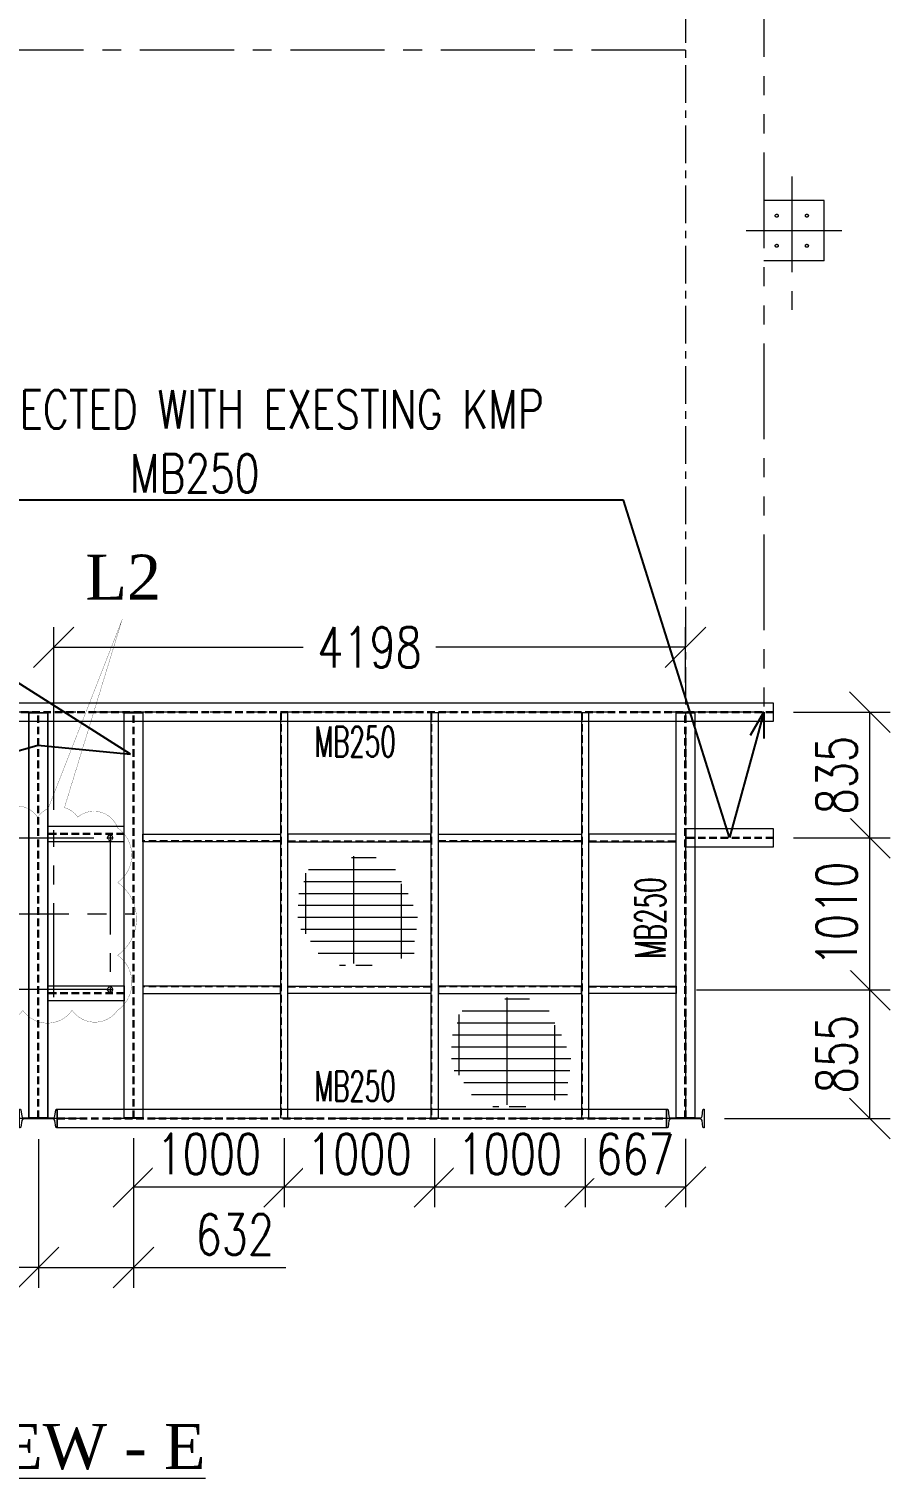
# Model space of a CAD drawing. Header units: millimetres. Extents: x 440906 to 556670, y 99378 to 157816.
# Drawn here: x 503302 to 509024, y 120177 to 129809 of the extents above; entities that cross this region are included whole.
import ezdxf
from ezdxf import colors
from ezdxf.entities.mleader import LeaderData, LeaderLine
from ezdxf.enums import TextEntityAlignment as Align
from ezdxf.math import Vec2, Vec3

# ---------------------------------------------------------------- set-up
doc = ezdxf.new("R2010")
doc.units = ezdxf.units.MM
for name, pattern in [('CENTER', [2, 1.25, -0.25, 0.25, -0.25]), ('CENTER2', [1.125, 0.75, -0.125, 0.125, -0.125]), ('HIDDEN', [0.375, 0.25, -0.125]), ('PHANTOM2', [31.75, 15.875, -3.175, 3.175, -3.175, 3.175, -3.175])]:
    doc.linetypes.add(name, pattern=pattern)
doc.layers.get('Defpoints').update_dxf_attribs({"lineweight": 0})
for name, color, linetype, lineweight in [('Center Line', 2, 'CENTER', 9), ('Construction Line', 3, 'Continuous', 20), ('Dimentions', 1, 'Continuous', 13), ('Hidden Line', 30, 'HIDDEN', 5), ('Text', 1, 'Continuous', 20)]:
    doc.layers.add(name, color=color, linetype=linetype, lineweight=lineweight)
doc.layers.add('Phantom Line', color=250, linetype='PHANTOM2', lineweight=5, transparency=0.4)
doc.styles.add('BOS', font='BOOKOS.TTF')
doc.styles.add('romans', font='romans.shx', dxfattribs={"width": 0.75})
doc.dimstyles.new('ASHU', dxfattribs={"dimscale": 135, "dimtxt": 2, "dimasz": 2, "dimexe": 1, "dimexo": 1, "dimtad": 0, "dimdec": 0, "dimtxsty": 'romans', "dimblk": 'OBLIQUE', "dimcen": 2.5, "dimclrd": 256, "dimclre": 256, "dimclrt": 256, "dimadec": 0, "dimazin": 0, "dimtfac": 1, "dimtdec": 0, "dimtmove": 0, "dimatfit": 3, "dimldrblk": 'OPEN', "dimfxl": 1, "dimtfill": 1, "dimlwd": 9, "dimlwe": 5, "dimarcsym": 0})

# ---------------------------------------------------------------- blocks, each defined once
blk = doc.blocks.new('NUUY')
at = {"layer": 'Phantom Line', "color": 250, "linetype": 'PHANTOM2', "ltscale": 40}
for p, q in [((186529.2, 133232), (186529.2, 124432)), ((186714.2, 127992), (186714.2, 127107)), ((186929.2, 127832), (186529.2, 127832)), ((186929.2, 127432), (186929.2, 127832)), ((187046.1, 127632), (186373.3, 127632)), ((186929.2, 127432), (186529.2, 127432)), ((186529.2, 124432), (176729.2, 124432))]:
    blk.add_line(p, q, dxfattribs=at)
for centre in [(186614.2, 127732), (186814.2, 127732), (186614.2, 127532), (186814.2, 127532)]:
    blk.add_circle(centre, 10, dxfattribs=at)
blk = doc.blocks.new('*U18')
at = {"layer": 'Center Line', "color": 0, "linetype": 'CENTER2', "ltscale": 10, "transparency": 16777216}
for p, q in [((-21, 0), (-3.5, 0)), ((0, 3.5), (0, 21)), ((3.5, 0), (21, 0)), ((0, -21), (0, -3.5))]:
    blk.add_line(p, q, dxfattribs=at)
at = {"layer": 'Center Line', "color": 0, "linetype": 'Continuous', "ltscale": 10, "transparency": 16777216}
for p, q in [((-1.75, 0), (1.75, 0)), ((0, -1.75), (0, 1.75))]:
    blk.add_line(p, q, dxfattribs=at)
blk = doc.blocks.new('*U19')
at = {"layer": 'Center Line', "color": 0, "linetype": 'CENTER2', "ltscale": 10, "transparency": 16777216}
for p, q in [((-21, 0), (-3.5, 0)), ((0, 3.5), (0, 21)), ((3.5, 0), (21, 0)), ((0, -21), (0, -3.5))]:
    blk.add_line(p, q, dxfattribs=at)
at = {"layer": 'Center Line', "color": 0, "linetype": 'Continuous', "ltscale": 10, "transparency": 16777216}
for p, q in [((-1.75, 0), (1.75, 0)), ((0, -1.75), (0, 1.75))]:
    blk.add_line(p, q, dxfattribs=at)
blk = doc.blocks.new('*U20')
at = {"layer": 'Center Line', "color": 0, "linetype": 'CENTER2', "ltscale": 10, "transparency": 16777216}
for p, q in [((-21, 0), (-3.5, 0)), ((0, 3.5), (0, 21)), ((3.5, 0), (21, 0)), ((0, -21), (0, -3.5))]:
    blk.add_line(p, q, dxfattribs=at)
at = {"layer": 'Center Line', "color": 0, "linetype": 'Continuous', "ltscale": 10, "transparency": 16777216}
for p, q in [((-1.75, 0), (1.75, 0)), ((0, -1.75), (0, 1.75))]:
    blk.add_line(p, q, dxfattribs=at)
blk = doc.blocks.new('*U21')
at = {"layer": 'Center Line', "color": 0, "linetype": 'CENTER2', "ltscale": 10, "transparency": 16777216}
for p, q in [((-21, 0), (-3.5, 0)), ((0, 3.5), (0, 21)), ((3.5, 0), (21, 0)), ((0, -21), (0, -3.5))]:
    blk.add_line(p, q, dxfattribs=at)
at = {"layer": 'Center Line', "color": 0, "linetype": 'Continuous', "ltscale": 10, "transparency": 16777216}
for p, q in [((-1.75, 0), (1.75, 0)), ((0, -1.75), (0, 1.75))]:
    blk.add_line(p, q, dxfattribs=at)
blk = doc.blocks.new('GTG')
at = {"layer": 'Center Line', "linetype": 'CENTER', "ltscale": 500}
for p, q in [((205322.9, 303727.6), (205322.9, 302617.7)), ((204797.8, 303172.6), (205847.9, 303172.6))]:
    blk.add_line(p, q, dxfattribs=at)
for points in [[(204947.8, 303660.1), (204947.8, 302685.2)], [(205680.4, 303677.6), (204965.3, 303677.6)], [(205697.9, 302685.2), (205697.9, 303660.1)], [(204965.3, 302667.7), (205680.4, 302667.7)]]:
    blk.add_lwpolyline(points, dxfattribs=at)
at = {"layer": 'Hidden Line'}
for centre in [(204947.8, 303677.6), (205697.9, 303677.6), (204947.8, 302667.7), (205697.9, 302667.7)]:
    blk.add_circle(centre, 17.5, dxfattribs=at)
at = {"layer": 'Center Line', "linetype": 'CENTER2', "ltscale": 10}
for name, p in [('*U21', (204947.8, 303677.6)), ('*U20', (205697.9, 303677.6)), ('*U18', (204947.8, 302667.7)), ('*U19', (205697.9, 302667.7))]:
    blk.add_blockref(name, p, dxfattribs=at)
blk = doc.blocks.new('_Oblique')
at = {"color": 0, "linetype": 'ByBlock', "lineweight": -2}
blk.add_line((-0.5, -0.5), (0.5, 0.5), dxfattribs=at)
blk = doc.blocks.new('*D183')
at = {"layer": 'Defpoints', "color": 0, "transparency": 16777216}
for p in [(503364.9, 122563.8), (503997.4, 122570.7), (503997.4, 121576.9)]:
    blk.add_point(p, dxfattribs=at)
at = {"layer": 'Dimentions', "lineweight": 5, "transparency": 16777216}
for p, q in [((503364.9, 122428.8), (503364.9, 121441.9)), ((503997.4, 122435.7), (503997.4, 121441.9))]:
    blk.add_line(p, q, dxfattribs=at)
at = {"layer": 'Dimentions', "lineweight": 9, "transparency": 16777216}
for p, q in [((503364.9, 121576.9), (503997.4, 121576.9)), ((503997.4, 121576.9), (505010.1, 121576.9))]:
    blk.add_line(p, q, dxfattribs=at)
at = {"layer": 'Dimentions', "lineweight": 9, "transparency": 16777216, "xscale": 270, "yscale": 270, "zscale": 270, "rotation": 180}
blk.add_blockref('_Oblique', (503364.9, 121576.9), dxfattribs=at)
at = {"layer": 'Dimentions', "lineweight": 9, "transparency": 16777216, "xscale": 270, "yscale": 270, "zscale": 270}
blk.add_blockref('_Oblique', (503997.4, 121576.9), dxfattribs=at)
at = {"layer": 'Dimentions', "transparency": 16777216, "insert": (504670.2, 121796.3), "char_height": 270, "attachment_point": 5, "style": 'romans', "bg_fill": 3, "box_fill_scale": 1.1, "bg_fill_color": 256, "bg_fill_true_color": 13158600, "bg_fill_transparency": 0}
blk.add_mtext('632', dxfattribs=at)
blk = doc.blocks.new('_Open')
at = {"color": 0, "linetype": 'ByBlock', "lineweight": -2}
for p, q in [((-1, 0.167), (0, 0)), ((-1, -0.167), (0, 0)), ((0, 0), (-1, 0))]:
    blk.add_line(p, q, dxfattribs=at)
blk = doc.blocks.new('*D184')
at = {"layer": 'Defpoints', "color": 0, "transparency": 16777216}
for p in [(503997.4, 122570.7), (504997.9, 122570.7), (504997.9, 122111.6)]:
    blk.add_point(p, dxfattribs=at)
at = {"layer": 'Dimentions', "lineweight": 5, "transparency": 16777216}
for p, q in [((503997.4, 122435.7), (503997.4, 121976.6)), ((504997.9, 122435.7), (504997.9, 121976.6))]:
    blk.add_line(p, q, dxfattribs=at)
at = {"layer": 'Dimentions', "lineweight": 9, "transparency": 16777216}
blk.add_line((503997.4, 122111.6), (504997.9, 122111.6), dxfattribs=at)
at = {"layer": 'Dimentions', "lineweight": 9, "transparency": 16777216, "xscale": 270, "yscale": 270, "zscale": 270, "rotation": 180}
blk.add_blockref('_Oblique', (503997.4, 122111.6), dxfattribs=at)
at = {"layer": 'Dimentions', "lineweight": 9, "transparency": 16777216, "xscale": 270, "yscale": 270, "zscale": 270}
blk.add_blockref('_Oblique', (504997.9, 122111.6), dxfattribs=at)
at = {"layer": 'Dimentions', "transparency": 16777216, "insert": (504497.6, 122330.9), "char_height": 270, "attachment_point": 5, "style": 'romans', "bg_fill": 3, "box_fill_scale": 1.1, "bg_fill_color": 256, "bg_fill_true_color": 13158600, "bg_fill_transparency": 0}
blk.add_mtext('1000', dxfattribs=at)
blk = doc.blocks.new('*D185')
at = {"layer": 'Defpoints', "color": 0, "transparency": 16777216}
for p in [(504997.9, 122570.7), (505997.9, 122570.7), (505997.9, 122111.6)]:
    blk.add_point(p, dxfattribs=at)
at = {"layer": 'Dimentions', "lineweight": 5, "transparency": 16777216}
for p, q in [((504997.9, 122435.7), (504997.9, 121976.6)), ((505997.9, 122435.7), (505997.9, 121976.6))]:
    blk.add_line(p, q, dxfattribs=at)
at = {"layer": 'Dimentions', "lineweight": 9, "transparency": 16777216}
blk.add_line((504997.9, 122111.6), (505997.9, 122111.6), dxfattribs=at)
at = {"layer": 'Dimentions', "lineweight": 9, "transparency": 16777216, "xscale": 270, "yscale": 270, "zscale": 270, "rotation": 180}
blk.add_blockref('_Oblique', (504997.9, 122111.6), dxfattribs=at)
at = {"layer": 'Dimentions', "lineweight": 9, "transparency": 16777216, "xscale": 270, "yscale": 270, "zscale": 270}
blk.add_blockref('_Oblique', (505997.9, 122111.6), dxfattribs=at)
at = {"layer": 'Dimentions', "transparency": 16777216, "insert": (505497.9, 122330.9), "char_height": 270, "attachment_point": 5, "style": 'romans', "bg_fill": 3, "box_fill_scale": 1.1, "bg_fill_color": 256, "bg_fill_true_color": 13158600, "bg_fill_transparency": 0}
blk.add_mtext('1000', dxfattribs=at)
blk = doc.blocks.new('*D186')
at = {"layer": 'Defpoints', "color": 0, "transparency": 16777216}
for p in [(505997.9, 122570.7), (506997.9, 122570.7), (506997.9, 122111.6)]:
    blk.add_point(p, dxfattribs=at)
at = {"layer": 'Dimentions', "lineweight": 5, "transparency": 16777216}
for p, q in [((505997.9, 122435.7), (505997.9, 121976.6)), ((506997.9, 122435.7), (506997.9, 121976.6))]:
    blk.add_line(p, q, dxfattribs=at)
at = {"layer": 'Dimentions', "lineweight": 9, "transparency": 16777216}
blk.add_line((505997.9, 122111.6), (506997.9, 122111.6), dxfattribs=at)
at = {"layer": 'Dimentions', "lineweight": 9, "transparency": 16777216, "xscale": 270, "yscale": 270, "zscale": 270, "rotation": 180}
blk.add_blockref('_Oblique', (505997.9, 122111.6), dxfattribs=at)
at = {"layer": 'Dimentions', "lineweight": 9, "transparency": 16777216, "xscale": 270, "yscale": 270, "zscale": 270}
blk.add_blockref('_Oblique', (506997.9, 122111.6), dxfattribs=at)
at = {"layer": 'Dimentions', "transparency": 16777216, "insert": (506497.9, 122330.9), "char_height": 270, "attachment_point": 5, "style": 'romans', "bg_fill": 3, "box_fill_scale": 1.1, "bg_fill_color": 256, "bg_fill_true_color": 13158600, "bg_fill_transparency": 0}
blk.add_mtext('1000', dxfattribs=at)
blk = doc.blocks.new('*D187')
at = {"layer": 'Defpoints', "color": 0, "transparency": 16777216}
for p in [(506997.9, 122570.7), (507664.9, 122567.2), (507664.9, 122111.6)]:
    blk.add_point(p, dxfattribs=at)
at = {"layer": 'Dimentions', "lineweight": 5, "transparency": 16777216}
for p, q in [((506997.9, 122435.7), (506997.9, 121976.6)), ((507664.9, 122432.2), (507664.9, 121976.6))]:
    blk.add_line(p, q, dxfattribs=at)
at = {"layer": 'Dimentions', "lineweight": 9, "transparency": 16777216}
blk.add_line((506997.9, 122111.6), (507664.9, 122111.6), dxfattribs=at)
at = {"layer": 'Dimentions', "lineweight": 9, "transparency": 16777216, "xscale": 270, "yscale": 270, "zscale": 270, "rotation": 180}
blk.add_blockref('_Oblique', (506997.9, 122111.6), dxfattribs=at)
at = {"layer": 'Dimentions', "lineweight": 9, "transparency": 16777216, "xscale": 270, "yscale": 270, "zscale": 270}
blk.add_blockref('_Oblique', (507664.9, 122111.6), dxfattribs=at)
at = {"layer": 'Dimentions', "transparency": 16777216, "insert": (507331.4, 122330.9), "char_height": 270, "attachment_point": 5, "style": 'romans', "bg_fill": 3, "box_fill_scale": 1.1, "bg_fill_color": 256, "bg_fill_true_color": 13158600, "bg_fill_transparency": 0}
blk.add_mtext('667', dxfattribs=at)
blk = doc.blocks.new('*D190')
at = {"layer": 'Defpoints', "color": 0, "transparency": 16777216}
for p in [(507602.4, 123422), (508889.1, 123422), (507789.9, 122567.2)]:
    blk.add_point(p, dxfattribs=at)
at = {"layer": 'Dimentions', "lineweight": 5, "transparency": 16777216}
for p, q in [((507737.4, 123422), (509024.1, 123422)), ((507924.9, 122567.2), (509024.1, 122567.2))]:
    blk.add_line(p, q, dxfattribs=at)
at = {"layer": 'Dimentions', "lineweight": 9, "transparency": 16777216}
blk.add_line((508889.1, 122567.2), (508889.1, 123422), dxfattribs=at)
at = {"layer": 'Dimentions', "lineweight": 9, "transparency": 16777216, "xscale": 270, "yscale": 270, "zscale": 270}
for p, rotation in [((508889.1, 123422), 90), ((508889.1, 122567.2), 270)]:
    blk.add_blockref('_Oblique', p, dxfattribs=dict(at, rotation=rotation))
at = {"layer": 'Dimentions', "transparency": 16777216, "insert": (508669.7, 122994.6), "char_height": 270, "attachment_point": 5, "rotation": 90, "style": 'romans', "bg_fill": 3, "box_fill_scale": 1.1, "bg_fill_color": 256, "bg_fill_true_color": 13158600, "bg_fill_transparency": 0}
blk.add_mtext('855', dxfattribs=at)
blk = doc.blocks.new('*D191')
at = {"layer": 'Defpoints', "color": 0, "transparency": 16777216}
for p in [(508248.4, 124431.9), (508889.1, 124431.9), (507602.4, 123422)]:
    blk.add_point(p, dxfattribs=at)
at = {"layer": 'Dimentions', "lineweight": 5, "transparency": 16777216}
for p, q in [((508383.4, 124431.9), (509024.1, 124431.9)), ((507737.4, 123422), (509024.1, 123422))]:
    blk.add_line(p, q, dxfattribs=at)
at = {"layer": 'Dimentions', "lineweight": 9, "transparency": 16777216}
blk.add_line((508889.1, 123422), (508889.1, 124431.9), dxfattribs=at)
at = {"layer": 'Dimentions', "lineweight": 9, "transparency": 16777216, "xscale": 270, "yscale": 270, "zscale": 270}
for p, rotation in [((508889.1, 124431.9), 90), ((508889.1, 123422), 270)]:
    blk.add_blockref('_Oblique', p, dxfattribs=dict(at, rotation=rotation))
at = {"layer": 'Dimentions', "transparency": 16777216, "insert": (508669.7, 123926.9), "char_height": 270, "attachment_point": 5, "rotation": 90, "style": 'romans', "bg_fill": 3, "box_fill_scale": 1.1, "bg_fill_color": 256, "bg_fill_true_color": 13158600, "bg_fill_transparency": 0}
blk.add_mtext('1010', dxfattribs=at)
blk = doc.blocks.new('*D174')
at = {"layer": 'Defpoints', "color": 0, "transparency": 16777216}
for p in [(503466.5, 125698.7), (507664.9, 125329.7), (503466.5, 124483.2)]:
    blk.add_point(p, dxfattribs=at)
at = {"layer": 'Dimentions', "lineweight": 5, "transparency": 16777216}
for p, q in [((503466.5, 124618.2), (503466.5, 125833.7)), ((507664.9, 125464.7), (507664.9, 125833.7))]:
    blk.add_line(p, q, dxfattribs=at)
at = {"layer": 'Dimentions', "lineweight": 9, "transparency": 16777216}
for p, q in [((503466.5, 125698.7), (505124.5, 125698.7)), ((507664.9, 125698.7), (506006.9, 125698.7))]:
    blk.add_line(p, q, dxfattribs=at)
at = {"layer": 'Dimentions', "lineweight": 9, "transparency": 16777216, "xscale": 270, "yscale": 270, "zscale": 270, "rotation": 180}
blk.add_blockref('_Oblique', (503466.5, 125698.7), dxfattribs=at)
at = {"layer": 'Dimentions', "lineweight": 9, "transparency": 16777216, "xscale": 270, "yscale": 270, "zscale": 270}
blk.add_blockref('_Oblique', (507664.9, 125698.7), dxfattribs=at)
at = {"layer": 'Dimentions', "transparency": 16777216, "insert": (505565.7, 125698.7), "char_height": 270, "attachment_point": 5, "style": 'romans', "bg_fill": 3, "box_fill_scale": 1.1, "bg_fill_color": 256, "bg_fill_true_color": 13158600, "bg_fill_transparency": 0}
blk.add_mtext('4198', dxfattribs=at)
blk = doc.blocks.new('_Open30')
at = {"color": 0, "linetype": 'ByBlock', "lineweight": -2}
for p, q in [((-1, 0.268), (0, 0)), ((0, 0), (-1, -0.268)), ((0, 0), (-1, 0))]:
    blk.add_line(p, q, dxfattribs=at)
blk = doc.blocks.new('*D176')
at = {"layer": 'Defpoints', "color": 0, "transparency": 16777216}
for p in [(502732.4, 122570.7), (503364.9, 122563.8), (502732.4, 121576.9)]:
    blk.add_point(p, dxfattribs=at)
at = {"layer": 'Dimentions', "lineweight": 5, "transparency": 16777216}
for p, q in [((502732.4, 122435.7), (502732.4, 121441.9)), ((503364.9, 122428.8), (503364.9, 121441.9))]:
    blk.add_line(p, q, dxfattribs=at)
at = {"layer": 'Dimentions', "lineweight": 9, "transparency": 16777216}
for p, q in [((502732.4, 121576.9), (501719.7, 121576.9)), ((503364.9, 121576.9), (502732.4, 121576.9))]:
    blk.add_line(p, q, dxfattribs=at)
at = {"layer": 'Dimentions', "lineweight": 9, "transparency": 16777216, "xscale": 270, "yscale": 270, "zscale": 270, "rotation": 180}
blk.add_blockref('_Oblique', (502732.4, 121576.9), dxfattribs=at)
at = {"layer": 'Dimentions', "lineweight": 9, "transparency": 16777216, "xscale": 270, "yscale": 270, "zscale": 270}
blk.add_blockref('_Oblique', (503364.9, 121576.9), dxfattribs=at)
at = {"layer": 'Dimentions', "transparency": 16777216, "insert": (502059.6, 121796.3), "char_height": 270, "attachment_point": 5, "style": 'romans', "bg_fill": 3, "box_fill_scale": 1.1, "bg_fill_color": 256, "bg_fill_true_color": 13158600, "bg_fill_transparency": 0}
blk.add_mtext('632', dxfattribs=at)
blk = doc.blocks.new('*D182')
at = {"layer": 'Defpoints', "color": 0, "transparency": 16777216}
for p in [(508248.4, 125267.2), (508889.1, 125267.2), (508248.4, 124431.9)]:
    blk.add_point(p, dxfattribs=at)
at = {"layer": 'Dimentions', "lineweight": 5, "transparency": 16777216}
for p, q in [((508383.4, 125267.2), (509024.1, 125267.2)), ((508383.4, 124431.9), (509024.1, 124431.9))]:
    blk.add_line(p, q, dxfattribs=at)
at = {"layer": 'Dimentions', "lineweight": 9, "transparency": 16777216}
blk.add_line((508889.1, 124431.9), (508889.1, 125267.2), dxfattribs=at)
at = {"layer": 'Dimentions', "lineweight": 9, "transparency": 16777216, "xscale": 270, "yscale": 270, "zscale": 270}
for p, rotation in [((508889.1, 125267.2), 90), ((508889.1, 124431.9), 270)]:
    blk.add_blockref('_Oblique', p, dxfattribs=dict(at, rotation=rotation))
at = {"layer": 'Dimentions', "transparency": 16777216, "insert": (508669.7, 124849.5), "char_height": 270, "attachment_point": 5, "rotation": 90, "style": 'romans', "bg_fill": 3, "box_fill_scale": 1.1, "bg_fill_color": 256, "bg_fill_true_color": 13158600, "bg_fill_transparency": 0}
blk.add_mtext('835', dxfattribs=at)

msp = doc.modelspace()

# ---------------------------------------------------------------- hatches: boundary and pattern name
at = {"layer": 'Hidden Line'}
h = msp.add_hatch(dxfattribs=at)
h.set_pattern_fill('GRATE', color=3, scale=100)
edge = h.paths.add_edge_path()
edge.add_arc((505674.6, 124142.6), 102.2, 352.55104, 462.55104)
edge.add_arc((505527.9, 124197), 132.5, 20.022, 139.87964)
edge.add_arc((505388.3, 124121.3), 165.5, 76.65613, 133.30008)
edge.add_arc((505232.6, 124147.1), 103.7, 65.97215, 187.46205)
edge.add_arc((505300.9, 124009.8), 211.1, 144.10194, 199.70613)
edge.add_arc((505193.2, 123886.5), 105, 150.25217, 260.25217)
edge.add_arc((505279.7, 123758.1), 107.2, 166.55435, 276.55435)
edge.add_arc((505386.1, 123684.8), 99.9, 199.41365, 309.41365)
edge.add_arc((505529.4, 123679.3), 107.2, 221.91079, 331.91079)
edge.add_arc((505699.1, 123969.4), 348.8, 257.56984, 288.42082)
edge.add_arc((505807.5, 123706.5), 68.1, 271.53411, 448.46589)
edge.add_arc((505789.8, 123872.3), 99.7, 281.28682, 393.85438)
edge.add_arc((504657.9, 123562.3), 1268.5, 16.74988, 23.10684)
edge.add_arc((505209.4, 123679.2), 723.6, 31.76244, 38.46337)
h = msp.add_hatch(dxfattribs=at)
h.set_pattern_fill('GRATE', color=3, scale=100)
h.set_pattern_definition([(0, (1019.23, -939.83), (0, 79.375), []), (90, (1019.23, -939.83), (-317.5, 2e-14), [])])
edge = h.paths.add_edge_path()
edge.add_arc((506693.8, 123202.7), 102.2, 352.55104, 462.55104)
edge.add_arc((506547.1, 123257.1), 132.5, 20.022, 139.87964)
edge.add_arc((506407.6, 123181.5), 165.5, 76.65613, 133.30008)
edge.add_arc((506251.8, 123207.3), 103.7, 65.97215, 187.46205)
edge.add_arc((506320.1, 123070), 211.1, 144.10194, 199.70613)
edge.add_arc((506212.5, 122946.7), 105, 150.25217, 260.25217)
edge.add_arc((506299, 122818.3), 107.2, 166.55435, 276.55435)
edge.add_arc((506405.4, 122745), 99.9, 199.41365, 309.41365)
edge.add_arc((506548.6, 122739.5), 107.2, 221.91079, 331.91079)
edge.add_arc((506718.3, 123029.6), 348.8, 257.56984, 288.42082)
edge.add_arc((506826.7, 122766.7), 68.1, 271.53411, 448.46589)
edge.add_arc((506809, 122932.5), 99.7, 281.28682, 393.85438)
edge.add_arc((505677.1, 122622.5), 1268.5, 16.74988, 23.10684)
edge.add_arc((506228.6, 122739.4), 723.6, 31.76244, 38.46337)

# ---------------------------------------------------------------- linework, layer by layer
at = {"layer": 'Center Line', "linetype": 'CENTER', "ltscale": 500}
msp.add_line((507664.9, 129667.6), (499064.9, 129667.4), dxfattribs=at)
at = {"layer": 'Center Line', "linetype": 'CENTER', "ltscale": 200}
msp.add_lwpolyline([(499064.9, 136767.6), (507664.9, 136767.6), (507664.9, 122567.6), (499064.9, 122567.2)], close=True, dxfattribs=at)
at = {"layer": 'Construction Line'}
msp.add_lwpolyline([(497186.4, 125329.7), (508248.4, 125329.7), (508248.4, 125204.7), (497951.4, 125204.7)], dxfattribs=at)
for points in [[(503302.4, 125263.8), (503427.4, 125263.8), (503427.4, 122570.7), (503302.4, 122570.7)], [(503427.4, 125263.8), (503302.4, 125263.8), (503302.4, 122570.7), (503427.4, 122570.7)], [(504972.9, 122570.7), (505022.9, 122570.7), (505022.9, 125263.8), (504972.9, 125263.8)], [(505972.9, 122570.7), (506022.9, 122570.7), (506022.9, 125263.8), (505972.9, 125263.8)], [(506972.9, 122570.7), (507022.9, 122570.7), (507022.9, 125263.8), (506972.9, 125263.8)], [(507602.4, 125263.8), (507727.4, 125263.8), (507727.4, 122570.7), (507602.4, 122570.7)], [(504059.9, 124406.9), (504059.9, 124456.9), (504972.9, 124456.9), (504972.9, 124406.9)], [(505972.9, 124406.9), (505972.9, 124456.9), (505022.9, 124456.9), (505022.9, 124406.9)], [(506022.9, 124406.9), (506022.9, 124456.9), (506972.9, 124456.9), (506972.9, 124406.9)], [(507602.4, 124406.9), (507602.4, 124456.9), (507022.9, 124456.9), (507022.9, 124406.9)], [(504059.9, 123447), (504059.9, 123397), (504972.9, 123397), (504972.9, 123447)], [(505972.9, 123447), (505972.9, 123397), (505022.9, 123397), (505022.9, 123447)], [(506022.9, 123447), (506022.9, 123397), (506972.9, 123397), (506972.9, 123447)], [(507602.4, 123447), (507602.4, 123397), (507022.9, 123397), (507022.9, 123447)], [(507539.9, 122629.7), (507539.9, 122504.7), (503489.9, 122504.7), (503489.9, 122629.7)]]:
    msp.add_lwpolyline(points, close=True, dxfattribs=at)
at = {"layer": 'Construction Line', "ltscale": 20}
for points in [[(503934.9, 125263.8), (504059.9, 125263.8), (504059.9, 122570.7), (503934.9, 122570.7)], [(503427.4, 124508.2), (503427.4, 124408.2), (503934.9, 124408.2), (503934.9, 124508.2)], [(503427.4, 123348.3), (503427.4, 123448.3), (503934.9, 123448.3), (503934.9, 123348.3)]]:
    msp.add_lwpolyline(points, close=True, dxfattribs=at)
at = {"layer": 'Construction Line'}
for points in [[(503239.9, 122629.7), (503242.6, 122629.7, -0.373885), (503249, 122624.1), (503255, 122581.9, 0.373885), (503267.9, 122570.7), (503462, 122570.7, 0.373885), (503474.8, 122581.9), (503480.8, 122624.1, -0.373885), (503487.2, 122629.7), (503489.9, 122629.7), (503489.9, 122504.7), (503487.2, 122504.7, -0.373885), (503480.8, 122510.3), (503474.8, 122552.6, 0.373885), (503462, 122563.8), (503267.9, 122563.8, 0.373885), (503255, 122552.6), (503249, 122510.3, -0.373885), (503242.6, 122504.7), (503239.9, 122504.7)], [(507539.9, 122629.7), (507542.6, 122629.7, -0.373885), (507549, 122624.1), (507555, 122581.9, 0.373885), (507567.9, 122570.7), (507762, 122570.7, 0.373885), (507774.8, 122581.9), (507780.8, 122624.1, -0.373885), (507787.2, 122629.7), (507789.9, 122629.7), (507789.9, 122504.7), (507787.2, 122504.7, -0.373885), (507780.8, 122510.3), (507774.8, 122552.6, 0.373885), (507762, 122563.8), (507567.9, 122563.8, 0.373885), (507555, 122552.6), (507549, 122510.3, -0.373885), (507542.6, 122504.7), (507539.9, 122504.7)]]:
    msp.add_lwpolyline(points, format="xyb", close=True, dxfattribs=at)
at = {"layer": 'Hidden Line', "linetype": 'HIDDEN', "ltscale": 200}
for p, q in [((508248.4, 125270.7), (497186.4, 125270.7)), ((508248.4, 125263.8), (497186.4, 125263.8)), ((503361.5, 122570.7), (503361.5, 125263.8)), ((503361.5, 122570.7), (503361.5, 125263.8)), ((503368.4, 122570.7), (503368.4, 125263.8)), ((503368.4, 122570.7), (503368.4, 125263.8)), ((503994, 122570.7), (503994, 125263.8)), ((504000.9, 122570.7), (504000.9, 125263.8)), ((504977.9, 125263.8), (504977.9, 122570.7)), ((505977.9, 125263.8), (505977.9, 122570.7)), ((506977.9, 125263.8), (506977.9, 122570.7)), ((507661.5, 122570.7), (507661.5, 125263.8)), ((507668.4, 122570.7), (507668.4, 125263.8)), ((503934.9, 124461.1), (503427.4, 124461.1)), ((503934.9, 124455.4), (503427.4, 124455.4)), ((504972.9, 124411.9), (504059.9, 124411.9)), ((505022.9, 124411.9), (505972.9, 124411.9)), ((506972.9, 124411.9), (506022.9, 124411.9)), ((507022.9, 124411.9), (507602.4, 124411.9)), ((503934.9, 123401.2), (503427.4, 123401.2)), ((503934.9, 123395.5), (503427.4, 123395.5)), ((504972.9, 123442), (504059.9, 123442)), ((505022.9, 123442), (505972.9, 123442)), ((506972.9, 123442), (506022.9, 123442)), ((507022.9, 123442), (507602.4, 123442)), ((503489.9, 122570.7), (507539.9, 122570.7)), ((503489.9, 122563.8), (507539.9, 122563.8))]:
    msp.add_line(p, q, dxfattribs=at)

# ---------------------------------------------------------------- block references
at = {"layer": 'Construction Line', "linetype": 'CENTER', "xscale": -1, "rotation": 180}
msp.add_blockref('GTG', (298143.6, 427100.9), dxfattribs=at)
at = {"layer": 'Dimentions'}
msp.add_blockref('NUUY', (321657.2, 835.6), dxfattribs=at)

# ---------------------------------------------------------------- texts
at = {"layer": 'Text', "style": 'BOS'}
for s, p in [('L2', (503928.7, 126314.9)), ('%%UVIEW - E', (503557.3, 120537.2))]:
    msp.add_text(s, height=300, dxfattribs=at).set_placement(p, align=Align.TOP_CENTER)
at = {"layer": 'Text', "style": 'romans', "width": 0.6}
msp.add_text('MB250', height=200, rotation=90, dxfattribs=at).set_placement((507331.3, 123899.2), align=Align.TOP_CENTER)
msp.add_text('MB250', height=200, dxfattribs=at).set_placement((505469.9, 122881.6), align=Align.TOP_CENTER)

# ---------------------------------------------------------------- next in the draw order: dimensions: what is measured, and where the dimension line sits
at = {"layer": 'Dimentions'}
dim = msp.add_linear_dim(base=(503997.4022, 121576.8893), p1=(503364.9045, 122563.7677), p2=(503997.4022, 122570.6677), dimstyle='ASHU', override={"dimtad": 3}, dxfattribs=at)
dim.commit()
dim.dimension.update_dxf_attribs({"geometry": '*D183', "text_midpoint": (504670.2107, 121576.8893), "dimtype": 160})

# ---------------------------------------------------------------- next in the draw order: dimensions: what is measured, and where the dimension line sits
dim = msp.add_linear_dim(base=(502732.4064, 121576.8893), p1=(503364.9042, 122563.7677), p2=(502732.4064, 122570.6677), angle=180, dimstyle='ASHU', override={"dimtad": 3}, dxfattribs=at)
dim.commit()
dim.dimension.update_dxf_attribs({"geometry": '*D176', "text_midpoint": (502059.5979, 121576.8893), "dimtype": 160})
dim = msp.add_linear_dim(base=(504997.8571, 122111.5742), p1=(503997.4022, 122570.6677), p2=(504997.8571, 122570.6677), dimstyle='ASHU', override={"dimtad": 3}, dxfattribs=at)
dim.commit()
dim.dimension.update_dxf_attribs({"geometry": '*D184', "text_midpoint": (504497.6297, 122330.9492)})

# ---------------------------------------------------------------- next in the draw order: dimensions: what is measured, and where the dimension line sits
dim = msp.add_linear_dim(base=(505997.9, 122111.6), p1=(504997.9, 122570.7), p2=(505997.9, 122570.7), dimstyle='ASHU', override={"dimtad": 3}, dxfattribs=at)
dim.commit()
dim.dimension.update_dxf_attribs({"geometry": '*D185', "text_midpoint": (505497.9, 122330.9)})

# ---------------------------------------------------------------- next in the draw order: dimensions: what is measured, and where the dimension line sits
dim = msp.add_linear_dim(base=(506997.9, 122111.6), p1=(505997.9, 122570.7), p2=(506997.9, 122570.7), dimstyle='ASHU', override={"dimtad": 3}, dxfattribs=at)
dim.commit()
dim.dimension.update_dxf_attribs({"geometry": '*D186', "text_midpoint": (506497.9, 122330.9)})

# ---------------------------------------------------------------- next in the draw order: dimensions: what is measured, and where the dimension line sits
dim = msp.add_linear_dim(base=(507664.9, 122111.6), p1=(506997.9, 122570.7), p2=(507664.9, 122567.2), dimstyle='ASHU', override={"dimtad": 3}, dxfattribs=at)
dim.commit()
dim.dimension.update_dxf_attribs({"geometry": '*D187', "text_midpoint": (507331.4, 122111.6), "dimtype": 160})

# ---------------------------------------------------------------- next in the draw order: dimensions: what is measured, and where the dimension line sits
dim = msp.add_linear_dim(base=(508889.1, 123422), p1=(507789.9, 122567.2), p2=(507602.4, 123422), angle=270, dimstyle='ASHU', override={"dimtad": 3}, dxfattribs=at)
dim.commit()
dim.dimension.update_dxf_attribs({"geometry": '*D190', "text_midpoint": (508669.7, 122994.6)})

# ---------------------------------------------------------------- next in the draw order: dimensions: what is measured, and where the dimension line sits
dim = msp.add_linear_dim(base=(508889.1, 124431.9), p1=(507602.4, 123422), p2=(508248.4, 124431.9), angle=270, dimstyle='ASHU', override={"dimtad": 3}, dxfattribs=at)
dim.commit()
dim.dimension.update_dxf_attribs({"geometry": '*D191', "text_midpoint": (508669.7, 123926.9)})

# ---------------------------------------------------------------- next in the draw order: linework, layer by layer
at = {"layer": 'Hidden Line', "linetype": 'HIDDEN', "ltscale": 200}
msp.add_line((508248.4, 124428.4), (507668.4, 124428.4, 0), dxfattribs=at)

# ---------------------------------------------------------------- next in the draw order: dimensions: what is measured, and where the dimension line sits
at = {"layer": 'Dimentions'}
dim = msp.add_linear_dim(base=(503466.5, 125698.7), p1=(507664.9, 125329.7), p2=(503466.5, 124483.2), dimstyle='ASHU', dxfattribs=at)
dim.commit()
dim.dimension.update_dxf_attribs({"geometry": '*D174', "text_midpoint": (505565.7, 125698.7)})

# ---------------------------------------------------------------- next in the draw order: linework, layer by layer
at = {"layer": 'Construction Line', "elevation": 0}
msp.add_lwpolyline([(508248.4, 124494.4), (508248.4, 124369.4), (507668.4, 124369.4), (507668.4, 124494.4)], close=True, dxfattribs=at)
at = {"layer": 'Hidden Line', "linetype": 'HIDDEN', "ltscale": 200}
msp.add_line((508248.4, 124435.3), (507668.4, 124435.3, 0), dxfattribs=at)
at = {"layer": 'Text', "linetype": 'HIDDEN', "ltscale": 200, "const_width": 1.61}
msp.add_lwpolyline([(503072.9, 124570.2, 0.520567), (502796.3, 124376.1, 0.520567), (502796.3, 124094, 0.520567), (502796.3, 123570.7, 0.520567), (502968.1, 123285.9, 0.520567), (503261.3, 123285.9, 0.520567), (503588.8, 123285.9, 0.520567), (503891.2, 123285.9, 0.520567), (503891.2, 123651.8, 0.520567), (503891.2, 124135.6, 0.520567), (503891.2, 124498.3, 0.520567), (503626.6, 124570.2, 0.172019), (503538.1, 124633.3), (503919.3, 125876.4), (503429.4, 124626.4, 0.139696), (503360.2, 124570.2, 0.520567)], format="xyb", close=True, dxfattribs=at)

# ---------------------------------------------------------------- next in the draw order: texts
at = {"layer": 'Text', "style": 'romans', "width": 0.6}
msp.add_text('MB250', height=200, dxfattribs=at).set_placement((505469.9, 125171.7), align=Align.TOP_CENTER)

# ---------------------------------------------------------------- next in the draw order: leaders
at = {"layer": 'Text'}
ml = msp.add_multileader_mtext('Standard', dxfattribs=at)
ml.set_content('TO CONNECTED WITH EXESTING KMP\\PMB250', color=256, style='romans')
ml.set_leader_properties(color=256)
ml.set_arrow_properties(name='OPEN30')
ml.build(insert=Vec2(0, 0))
ml.multileader.update_dxf_attribs({"text_left_attachment_type": 5, "text_right_attachment_type": 5, "dogleg_length": 0.36, "arrow_head_size": 170, "scale": 85})
ctx = ml.context
ctx.base_point, ctx.scale, ctx.char_height, ctx.arrow_head_size, ctx.landing_gap_size, ctx.plane_origin = Vec3(501583, 126676.3), 85, 255, 170, 170, Vec3(510209.5, 123809.3)
ctx.left_attachment, ctx.right_attachment, ctx.text_align_type = 5, 5, 1
notes = []
notes.append((ctx, [(1, (1, 1, 0), (507254, 126676.3), (-1, 0), 30.6, [(2, [(508186.4, 125267.6), (507958.4, 124435.3)], 0, [])])]))
ctx.mtext.insert, ctx.mtext.alignment, ctx.mtext.flow_direction = Vec3(504403.2, 127407.3), 2, 5
ml = msp.add_multileader_mtext('Standard', dxfattribs=at)
ml.set_content('MB250', color=256, style='romans')
ml.set_leader_properties(color=256)
ml.set_arrow_properties(name='OPEN30')
ml.build(insert=Vec2(0, 0))
ml.multileader.update_dxf_attribs({"text_left_attachment_type": 5, "text_right_attachment_type": 5, "dogleg_length": 0.36, "arrow_head_size": 170, "scale": 85})
ctx = ml.context
ctx.base_point, ctx.scale, ctx.char_height, ctx.arrow_head_size, ctx.landing_gap_size, ctx.plane_origin = Vec3(501263.2, 125907.1), 85, 255, 170, 170, Vec3(502078.3, 123809.3)
ctx.left_attachment, ctx.right_attachment, ctx.text_align_type = 5, 5, 1
notes.append((ctx, [(1, (1, 1, 0), (502526.3, 125907.1), (-1, 0), 30.6, [(2, [(502750.7, 124872.4), (503361.5, 125049.3), (503976.6, 124989.3)], 0, [])])]))
ctx.mtext.insert, ctx.mtext.alignment, ctx.mtext.flow_direction = Vec3(501879.5, 126213.1), 2, 5
for ctx, leaders in notes:
    for number, flags, end, landing, length, lines in leaders:
        leader = LeaderData()
        leader.index, (leader.has_last_leader_line, leader.has_dogleg_vector, leader.attachment_direction) = number, flags
        leader.last_leader_point, leader.dogleg_vector, leader.dogleg_length = Vec3(end), Vec3(landing), length
        for number, points, colour, breaks in lines:
            line = LeaderLine()
            line.index, line.vertices, line.color, line.breaks = number, Vec3.list(points), colors.encode_raw_color(colour), breaks
            leader.lines.append(line)
        ctx.leaders.append(leader)

# ---------------------------------------------------------------- next in the draw order: dimensions: what is measured, and where the dimension line sits
at = {"layer": 'Dimentions'}
dim = msp.add_linear_dim(base=(508889.1, 125267.2), p1=(508248.4, 124431.9), p2=(508248.4, 125267.2), angle=270, dimstyle='ASHU', override={"dimtad": 3}, dxfattribs=at)
dim.commit()
dim.dimension.update_dxf_attribs({"geometry": '*D182', "text_midpoint": (508669.7, 124849.5)})

doc.saveas('drawing.dxf')
